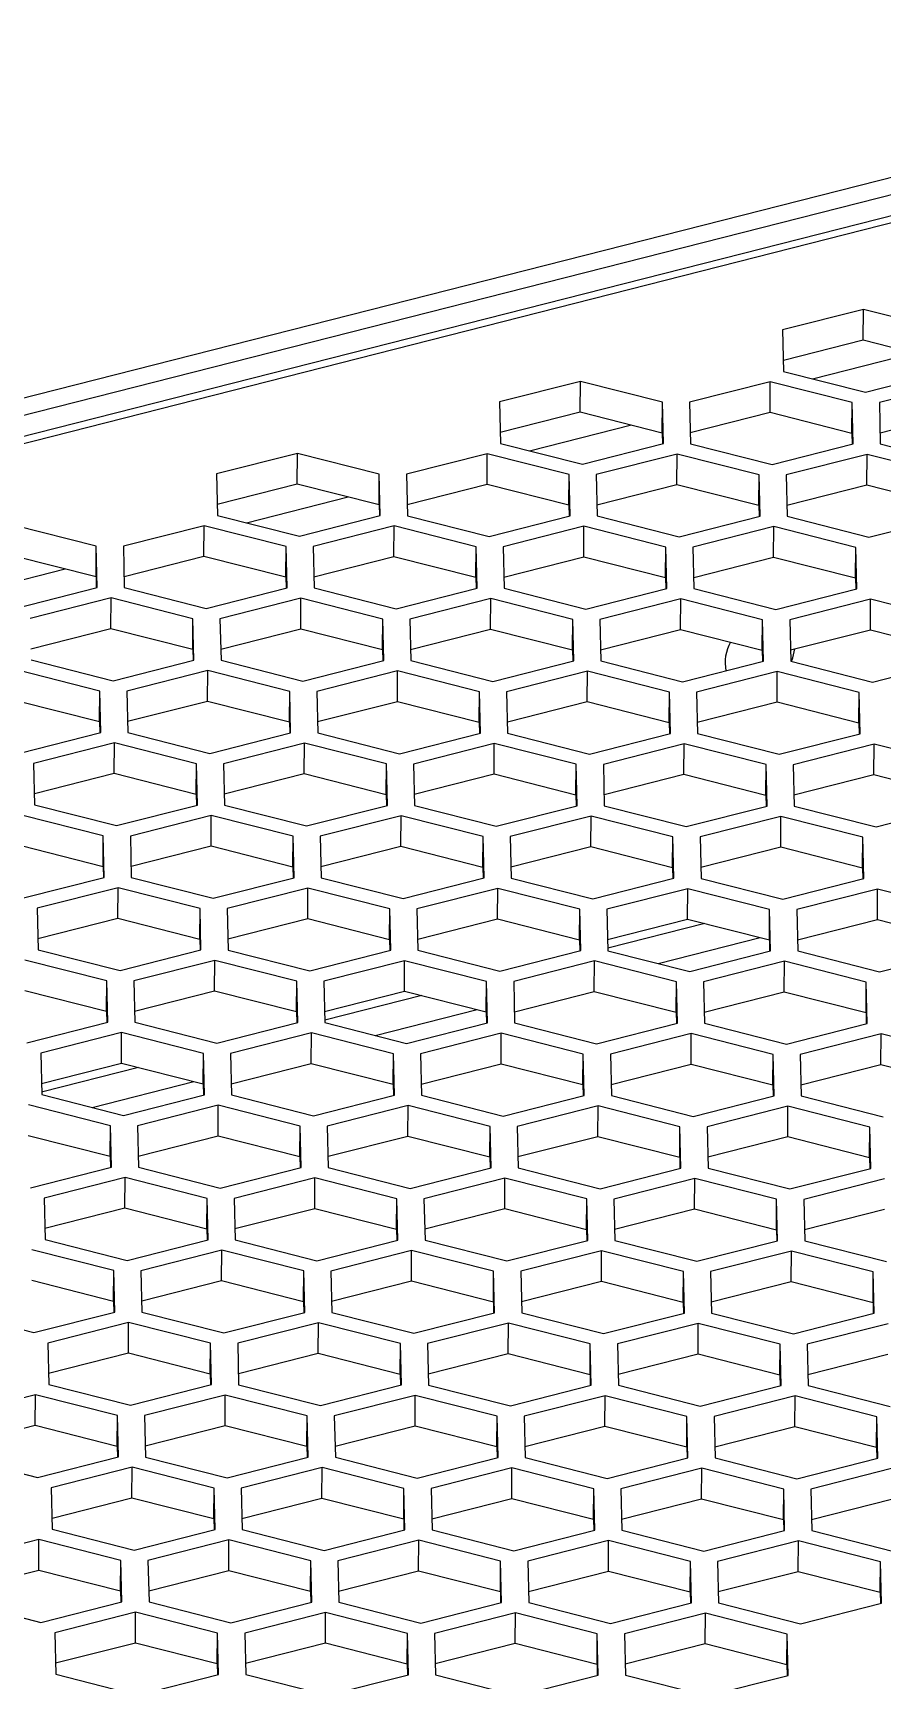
# Model space of a CAD drawing. Header units: millimetres. Extents: x 0 to 279, y 0 to 216.
# Drawn here: x 209.11 to 224.76, y 87.51 to 117.85 of the extents above; entities that cross this region are included whole.
import ezdxf

# ---------------------------------------------------------------- set-up
doc = ezdxf.new("R2010")
doc.units = ezdxf.units.MM

msp = doc.modelspace()

# ---------------------------------------------------------------- linework, layer by layer
at = {"color": 7, "linetype": 'Continuous', "lineweight": 25}
for p, q in [((235.393, 117.853), (143.712, 94.549)), ((235.712, 117.615), (144.03, 94.31)), ((235.419, 117.154), (151.594, 95.847)), ((235.658, 117.08), (151.859, 95.779)), ((224.414, 112.761), (222.923, 112.382)), ((224.409, 112.199), (224.414, 112.761)), ((225.923, 112.377), (224.414, 112.761)), ((222.923, 112.382), (222.941, 111.619)), ((222.936, 111.825), (224.409, 112.199)), ((223.475, 111.483), (225.35, 111.96)), ((224.409, 112.199), (225.918, 111.816)), ((219.198, 111.435), (217.707, 111.056)), ((219.194, 110.874), (219.198, 111.435)), ((220.707, 111.051), (219.198, 111.435)), ((222.696, 111.429), (221.205, 111.05)), ((222.691, 110.868), (222.696, 111.429)), ((224.205, 111.045), (222.696, 111.429)), ((222.941, 111.619), (224.45, 111.235)), ((224.45, 111.235), (225.941, 111.614)), ((226.195, 111.423), (224.705, 111.044)), ((217.707, 111.056), (217.725, 110.293)), ((220.703, 110.49), (220.707, 111.051)), ((220.725, 110.288), (220.707, 111.051)), ((221.205, 111.05), (221.223, 110.287)), ((217.72, 110.499), (219.194, 110.874)), ((219.194, 110.874), (220.703, 110.49)), ((221.218, 110.493), (222.691, 110.868)), ((222.691, 110.868), (224.2, 110.484)), ((224.2, 110.484), (224.205, 111.045)), ((224.223, 110.282), (224.205, 111.045)), ((224.705, 111.044), (224.723, 110.282)), ((224.718, 110.488), (226.191, 110.862)), ((218.259, 110.158), (220.135, 110.634)), ((220.703, 110.49), (220.708, 110.284)), ((224.2, 110.484), (224.205, 110.278)), ((217.725, 110.293), (219.234, 109.909)), ((219.234, 109.909), (220.725, 110.288)), ((221.223, 110.287), (222.732, 109.903)), ((222.732, 109.903), (224.223, 110.282)), ((224.723, 110.282), (226.232, 109.898)), ((213.982, 110.109), (212.491, 109.73)), ((213.978, 109.548), (213.982, 110.109)), ((215.491, 109.725), (213.982, 110.109)), ((217.48, 110.103), (215.989, 109.724)), ((217.476, 109.542), (217.48, 110.103)), ((218.989, 109.719), (217.48, 110.103)), ((220.98, 110.097), (219.489, 109.718)), ((220.975, 109.536), (220.98, 110.097)), ((222.489, 109.714), (220.98, 110.097)), ((224.478, 110.091), (222.987, 109.712)), ((224.473, 109.53), (224.478, 110.091)), ((225.987, 109.708), (224.478, 110.091)), ((212.491, 109.73), (212.51, 108.967)), ((212.505, 109.173), (213.978, 109.548)), ((213.978, 109.548), (215.487, 109.164)), ((215.487, 109.164), (215.491, 109.725)), ((215.509, 108.963), (215.491, 109.725)), ((215.989, 109.724), (216.008, 108.961)), ((216.003, 109.167), (217.476, 109.542)), ((217.476, 109.542), (218.985, 109.158)), ((218.985, 109.158), (218.989, 109.719)), ((219.007, 108.957), (218.989, 109.719)), ((219.489, 109.718), (219.507, 108.956)), ((219.502, 109.162), (220.975, 109.536)), ((220.975, 109.536), (222.484, 109.152)), ((222.484, 109.152), (222.489, 109.714)), ((222.507, 108.951), (222.489, 109.714)), ((222.987, 109.712), (223.005, 108.95)), ((223, 109.156), (224.473, 109.53)), ((224.473, 109.53), (225.982, 109.146)), ((213.043, 108.832), (214.919, 109.309)), ((212.51, 108.967), (214.019, 108.584)), ((214.019, 108.584), (215.509, 108.963)), ((215.487, 109.164), (215.492, 108.958)), ((216.008, 108.961), (217.517, 108.578)), ((217.517, 108.578), (219.007, 108.957)), ((218.985, 109.158), (218.99, 108.952)), ((219.507, 108.956), (221.016, 108.572)), ((221.016, 108.572), (222.507, 108.951)), ((222.484, 109.152), (222.489, 108.946)), ((223.005, 108.95), (224.514, 108.566)), ((224.514, 108.566), (226.005, 108.945)), ((210.275, 108.399), (208.766, 108.783)), ((212.264, 108.777), (210.774, 108.398)), ((212.26, 108.216), (212.264, 108.777)), ((213.773, 108.393), (212.264, 108.777)), ((215.764, 108.772), (214.273, 108.393)), ((215.76, 108.21), (215.764, 108.772)), ((217.273, 108.388), (215.764, 108.772)), ((219.262, 108.766), (217.771, 108.387)), ((219.257, 108.204), (219.262, 108.766)), ((220.771, 108.382), (219.262, 108.766)), ((222.762, 108.76), (221.271, 108.381)), ((222.757, 108.199), (222.762, 108.76)), ((224.271, 108.376), (222.762, 108.76)), ((210.271, 107.838), (210.275, 108.399)), ((210.294, 107.637), (210.275, 108.399)), ((210.774, 108.398), (210.792, 107.636)), ((213.769, 107.832), (213.773, 108.393)), ((213.792, 107.631), (213.773, 108.393)), ((214.273, 108.393), (214.292, 107.63)), ((217.269, 107.827), (217.273, 108.388)), ((217.291, 107.625), (217.273, 108.388)), ((217.771, 108.387), (217.789, 107.624)), ((220.767, 107.821), (220.771, 108.382)), ((220.789, 107.619), (220.771, 108.382)), ((221.271, 108.381), (221.289, 107.618)), ((224.266, 107.815), (224.271, 108.376)), ((224.289, 107.614), (224.271, 108.376)), ((208.762, 108.222), (210.271, 107.838)), ((210.787, 107.842), (212.26, 108.216)), ((212.26, 108.216), (213.769, 107.832)), ((214.287, 107.836), (215.76, 108.21)), ((215.76, 108.21), (217.269, 107.827)), ((217.784, 107.83), (219.257, 108.204)), ((219.257, 108.204), (220.767, 107.821)), ((221.284, 107.824), (222.757, 108.199)), ((222.757, 108.199), (224.266, 107.815)), ((207.827, 107.506), (209.703, 107.983)), ((210.271, 107.838), (210.276, 107.632)), ((213.769, 107.832), (213.774, 107.626)), ((217.269, 107.827), (217.274, 107.621)), ((220.767, 107.821), (220.771, 107.615)), ((224.266, 107.815), (224.271, 107.609)), ((208.803, 107.258), (210.294, 107.637)), ((210.548, 107.446), (209.057, 107.067)), ((210.544, 106.885), (210.548, 107.446)), ((212.057, 107.062), (210.548, 107.446)), ((210.792, 107.636), (212.301, 107.252)), ((212.301, 107.252), (213.792, 107.631)), ((214.046, 107.44), (212.555, 107.061)), ((214.042, 106.879), (214.046, 107.44)), ((215.555, 107.056), (214.046, 107.44)), ((214.292, 107.63), (215.801, 107.246)), ((215.801, 107.246), (217.291, 107.625)), ((217.546, 107.434), (216.055, 107.055)), ((217.541, 106.873), (217.546, 107.434)), ((219.055, 107.05), (217.546, 107.434)), ((217.789, 107.624), (219.298, 107.24)), ((219.298, 107.24), (220.789, 107.619)), ((221.044, 107.428), (219.553, 107.049)), ((221.039, 106.867), (221.044, 107.428)), ((222.553, 107.044), (221.044, 107.428)), ((221.289, 107.618), (222.798, 107.235)), ((222.798, 107.235), (224.289, 107.614)), ((224.543, 107.423), (223.053, 107.044)), ((224.539, 106.861), (224.543, 107.423)), ((226.052, 107.039), (224.543, 107.423)), ((209.071, 106.51), (210.544, 106.885)), ((210.544, 106.885), (212.053, 106.501)), ((212.053, 106.501), (212.057, 107.062)), ((212.076, 106.299), (212.057, 107.062)), ((212.555, 107.061), (212.574, 106.298)), ((212.569, 106.504), (214.042, 106.879)), ((214.042, 106.879), (215.551, 106.495)), ((215.551, 106.495), (215.555, 107.056)), ((215.573, 106.293), (215.555, 107.056)), ((216.055, 107.055), (216.073, 106.293)), ((216.068, 106.499), (217.541, 106.873)), ((217.541, 106.873), (219.05, 106.489)), ((219.05, 106.489), (219.055, 107.05)), ((219.073, 106.288), (219.055, 107.05)), ((219.553, 107.049), (219.571, 106.287)), ((219.566, 106.492), (221.039, 106.867)), ((221.039, 106.867), (222.548, 106.483)), ((222.548, 106.483), (222.553, 107.044)), ((222.571, 106.282), (222.553, 107.044)), ((223.053, 107.044), (223.071, 106.281)), ((223.066, 106.487), (224.539, 106.861)), ((224.539, 106.861), (226.048, 106.478)), ((212.053, 106.501), (212.058, 106.295)), ((209.076, 106.304), (210.585, 105.92)), ((210.585, 105.92), (212.076, 106.299)), ((212.574, 106.298), (214.083, 105.914)), ((214.083, 105.914), (215.573, 106.293)), ((215.551, 106.495), (215.556, 106.289)), ((216.073, 106.293), (217.582, 105.909)), ((217.582, 105.909), (219.073, 106.288)), ((219.05, 106.489), (219.055, 106.283)), ((219.571, 106.287), (221.08, 105.903)), ((221.08, 105.903), (222.571, 106.282)), ((222.548, 106.483), (222.553, 106.277)), ((223.071, 106.281), (224.58, 105.897)), ((224.58, 105.897), (226.071, 106.276)), ((210.339, 105.73), (208.83, 106.114)), ((212.33, 106.108), (210.839, 105.729)), ((212.326, 105.547), (212.33, 106.108)), ((213.839, 105.725), (212.33, 106.108)), ((215.828, 106.102), (214.337, 105.723)), ((215.824, 105.541), (215.828, 106.102)), ((217.337, 105.719), (215.828, 106.102)), ((219.328, 106.097), (217.837, 105.718)), ((219.323, 105.536), (219.328, 106.097)), ((220.837, 105.713), (219.328, 106.097)), ((222.825, 106.091), (221.335, 105.712)), ((222.821, 105.53), (222.825, 106.091)), ((224.334, 105.707), (222.825, 106.091)), ((210.335, 105.169), (210.339, 105.73)), ((210.358, 104.968), (210.339, 105.73)), ((210.839, 105.729), (210.858, 104.967)), ((213.835, 105.163), (213.839, 105.725)), ((213.857, 104.962), (213.839, 105.725)), ((214.337, 105.723), (214.355, 104.961)), ((217.333, 105.157), (217.337, 105.719)), ((217.355, 104.956), (217.337, 105.719)), ((217.837, 105.718), (217.855, 104.955)), ((220.832, 105.152), (220.837, 105.713)), ((220.855, 104.95), (220.837, 105.713)), ((221.335, 105.712), (221.353, 104.949)), ((224.33, 105.146), (224.334, 105.707)), ((224.353, 104.944), (224.334, 105.707)), ((208.826, 105.553), (210.335, 105.169)), ((210.853, 105.173), (212.326, 105.547)), ((212.326, 105.547), (213.835, 105.163)), ((214.35, 105.167), (215.824, 105.541)), ((215.824, 105.541), (217.333, 105.157)), ((217.85, 105.161), (219.323, 105.536)), ((219.323, 105.536), (220.832, 105.152)), ((221.348, 105.155), (222.821, 105.53)), ((222.821, 105.53), (224.33, 105.146)), ((210.335, 105.169), (210.34, 104.963)), ((213.835, 105.163), (213.84, 104.957)), ((217.333, 105.157), (217.338, 104.951)), ((220.832, 105.152), (220.837, 104.946)), ((224.33, 105.146), (224.335, 104.94)), ((208.867, 104.589), (210.358, 104.968)), ((210.612, 104.777), (209.121, 104.398)), ((210.608, 104.215), (210.612, 104.777)), ((212.121, 104.393), (210.612, 104.777)), ((210.858, 104.967), (212.367, 104.583)), ((212.367, 104.583), (213.857, 104.962)), ((214.112, 104.771), (212.621, 104.392)), ((214.108, 104.21), (214.112, 104.771)), ((215.621, 104.387), (214.112, 104.771)), ((214.355, 104.961), (215.864, 104.577)), ((215.864, 104.577), (217.355, 104.956)), ((217.61, 104.765), (216.119, 104.386)), ((217.605, 104.204), (217.61, 104.765)), ((219.119, 104.381), (217.61, 104.765)), ((217.855, 104.955), (219.364, 104.571)), ((219.364, 104.571), (220.855, 104.95)), ((221.109, 104.759), (219.619, 104.38)), ((221.105, 104.198), (221.109, 104.759)), ((222.618, 104.376), (221.109, 104.759)), ((221.353, 104.949), (222.862, 104.565)), ((222.862, 104.565), (224.353, 104.944)), ((224.607, 104.753), (223.117, 104.374)), ((224.603, 104.192), (224.607, 104.753)), ((226.116, 104.37), (224.607, 104.753)), ((209.121, 104.398), (209.14, 103.635)), ((212.117, 103.832), (212.121, 104.393)), ((212.139, 103.63), (212.121, 104.393)), ((212.621, 104.392), (212.639, 103.629)), ((215.617, 103.826), (215.621, 104.387)), ((215.639, 103.625), (215.621, 104.387)), ((216.119, 104.386), (216.137, 103.623)), ((219.114, 103.82), (219.119, 104.381)), ((219.137, 103.619), (219.119, 104.381)), ((219.619, 104.38), (219.637, 103.618)), ((222.614, 103.814), (222.618, 104.376)), ((222.637, 103.613), (222.618, 104.376)), ((223.117, 104.374), (223.135, 103.612)), ((209.135, 103.841), (210.608, 104.215)), ((210.608, 104.215), (212.117, 103.832)), ((212.634, 103.835), (214.108, 104.21)), ((214.108, 104.21), (215.617, 103.826)), ((216.132, 103.829), (217.605, 104.204)), ((217.605, 104.204), (219.114, 103.82)), ((219.632, 103.824), (221.105, 104.198)), ((221.105, 104.198), (222.614, 103.814)), ((223.13, 103.818), (224.603, 104.192)), ((224.603, 104.192), (226.112, 103.808)), ((212.117, 103.832), (212.122, 103.626)), ((215.617, 103.826), (215.621, 103.62)), ((219.114, 103.82), (219.119, 103.614)), ((222.614, 103.814), (222.619, 103.608)), ((209.14, 103.635), (210.649, 103.251)), ((210.649, 103.251), (212.139, 103.63)), ((212.639, 103.629), (214.148, 103.246)), ((214.148, 103.246), (215.639, 103.625)), ((216.137, 103.623), (217.646, 103.24)), ((217.646, 103.24), (219.137, 103.619)), ((219.637, 103.618), (221.146, 103.234)), ((221.146, 103.234), (222.637, 103.613)), ((223.135, 103.612), (224.644, 103.228)), ((224.644, 103.228), (226.135, 103.607)), ((210.405, 103.061), (208.896, 103.445)), ((212.394, 103.439), (210.903, 103.06)), ((212.39, 102.878), (212.394, 103.439)), ((213.903, 103.055), (212.394, 103.439)), ((215.894, 103.434), (214.403, 103.055)), ((215.889, 102.872), (215.894, 103.434)), ((217.403, 103.05), (215.894, 103.434)), ((219.392, 103.427), (217.901, 103.049)), ((219.387, 102.866), (219.392, 103.427)), ((220.901, 103.044), (219.392, 103.427)), ((222.891, 103.422), (221.401, 103.043)), ((222.887, 102.861), (222.891, 103.422)), ((224.4, 103.038), (222.891, 103.422)), ((208.892, 102.884), (210.401, 102.5)), ((210.401, 102.5), (210.405, 103.061)), ((210.423, 102.299), (210.405, 103.061)), ((210.903, 103.06), (210.921, 102.298)), ((210.917, 102.503), (212.39, 102.878)), ((212.39, 102.878), (213.899, 102.494)), ((213.899, 102.494), (213.903, 103.055)), ((213.921, 102.293), (213.903, 103.055)), ((214.403, 103.055), (214.421, 102.292)), ((214.416, 102.498), (215.889, 102.872)), ((215.889, 102.872), (217.398, 102.489)), ((217.398, 102.489), (217.403, 103.05)), ((217.421, 102.287), (217.403, 103.05)), ((217.901, 103.049), (217.919, 102.286)), ((217.914, 102.492), (219.387, 102.866)), ((219.387, 102.866), (220.896, 102.483)), ((220.896, 102.483), (220.901, 103.044)), ((220.919, 102.281), (220.901, 103.044)), ((221.401, 103.043), (221.419, 102.28)), ((221.414, 102.486), (222.887, 102.861)), ((222.887, 102.861), (224.396, 102.477)), ((224.396, 102.477), (224.4, 103.038)), ((224.419, 102.276), (224.4, 103.038)), ((208.933, 101.92), (210.423, 102.299)), ((210.401, 102.5), (210.406, 102.294)), ((210.921, 102.298), (212.43, 101.914)), ((212.43, 101.914), (213.921, 102.293)), ((213.899, 102.494), (213.904, 102.288)), ((214.421, 102.292), (215.93, 101.908)), ((215.93, 101.908), (217.421, 102.287)), ((217.398, 102.489), (217.403, 102.283)), ((217.919, 102.286), (219.428, 101.902)), ((219.428, 101.902), (220.919, 102.281)), ((220.896, 102.483), (220.901, 102.277)), ((221.419, 102.28), (222.928, 101.897)), ((222.928, 101.897), (224.419, 102.276)), ((224.396, 102.477), (224.401, 102.271)), ((210.678, 102.108), (209.187, 101.729)), ((210.674, 101.547), (210.678, 102.108)), ((212.187, 101.724), (210.678, 102.108)), ((214.176, 102.102), (212.685, 101.723)), ((214.171, 101.541), (214.176, 102.102)), ((215.685, 101.718), (214.176, 102.102)), ((217.676, 102.096), (216.185, 101.717)), ((217.671, 101.535), (217.676, 102.096)), ((219.185, 101.712), (217.676, 102.096)), ((221.173, 102.09), (219.683, 101.711)), ((221.169, 101.529), (221.173, 102.09)), ((222.682, 101.706), (221.173, 102.09)), ((224.673, 102.084), (223.182, 101.706)), ((224.669, 101.523), (224.673, 102.084)), ((226.182, 101.701), (224.673, 102.084)), ((209.187, 101.729), (209.205, 100.966)), ((212.183, 101.163), (212.187, 101.724)), ((212.205, 100.961), (212.187, 101.724)), ((212.685, 101.723), (212.703, 100.96)), ((215.68, 101.157), (215.685, 101.718)), ((215.703, 100.955), (215.685, 101.718)), ((216.185, 101.717), (216.203, 100.955)), ((219.18, 101.151), (219.185, 101.712)), ((219.203, 100.95), (219.185, 101.712)), ((219.683, 101.711), (219.701, 100.948)), ((222.678, 101.145), (222.682, 101.706)), ((222.701, 100.944), (222.682, 101.706)), ((223.182, 101.706), (223.201, 100.943)), ((209.201, 101.172), (210.674, 101.547)), ((210.674, 101.547), (212.183, 101.163)), ((212.698, 101.166), (214.171, 101.541)), ((214.171, 101.541), (215.68, 101.157)), ((216.198, 101.16), (217.671, 101.535)), ((217.671, 101.535), (219.18, 101.151)), ((219.696, 101.154), (221.169, 101.529)), ((221.169, 101.529), (222.678, 101.145)), ((223.196, 101.149), (224.669, 101.523)), ((224.669, 101.523), (226.178, 101.14)), ((212.183, 101.163), (212.188, 100.957)), ((215.68, 101.157), (215.685, 100.951)), ((219.18, 101.151), (219.185, 100.945)), ((222.678, 101.145), (222.683, 100.939)), ((210.469, 100.392), (208.96, 100.776)), ((209.205, 100.966), (210.714, 100.582)), ((210.714, 100.582), (212.205, 100.961)), ((212.46, 100.77), (210.969, 100.391)), ((212.455, 100.209), (212.46, 100.77)), ((213.969, 100.387), (212.46, 100.77)), ((212.703, 100.96), (214.212, 100.576)), ((214.212, 100.576), (215.703, 100.955)), ((215.958, 100.764), (214.467, 100.385)), ((215.953, 100.203), (215.958, 100.764)), ((217.467, 100.381), (215.958, 100.764)), ((216.203, 100.955), (217.712, 100.571)), ((217.712, 100.571), (219.203, 100.95)), ((219.457, 100.759), (217.967, 100.38)), ((219.453, 100.198), (219.457, 100.759)), ((220.966, 100.375), (219.457, 100.759)), ((219.701, 100.948), (221.21, 100.565)), ((221.21, 100.565), (222.701, 100.944)), ((222.955, 100.753), (221.464, 100.374)), ((222.951, 100.191), (222.955, 100.753)), ((224.464, 100.369), (222.955, 100.753)), ((223.201, 100.943), (224.71, 100.559)), ((224.71, 100.559), (226.2, 100.938)), ((208.956, 100.215), (210.465, 99.831)), ((210.465, 99.831), (210.469, 100.392)), ((210.487, 99.63), (210.469, 100.392)), ((210.969, 100.391), (210.987, 99.629)), ((210.982, 99.835), (212.455, 100.209)), ((212.455, 100.209), (213.964, 99.825)), ((213.964, 99.825), (213.969, 100.387)), ((213.987, 99.624), (213.969, 100.387)), ((214.467, 100.385), (214.485, 99.623)), ((214.48, 99.829), (215.953, 100.203)), ((215.953, 100.203), (217.462, 99.819)), ((217.462, 99.819), (217.467, 100.381)), ((217.485, 99.618), (217.467, 100.381)), ((217.967, 100.38), (217.985, 99.617)), ((217.98, 99.823), (219.453, 100.198)), ((219.453, 100.198), (220.962, 99.814)), ((220.962, 99.814), (220.966, 100.375)), ((220.985, 99.612), (220.966, 100.375)), ((221.464, 100.374), (221.483, 99.611)), ((221.478, 99.817), (222.951, 100.191)), ((222.951, 100.191), (224.46, 99.808)), ((224.46, 99.808), (224.464, 100.369)), ((224.482, 99.606), (224.464, 100.369)), ((210.465, 99.831), (210.47, 99.625)), ((213.964, 99.825), (213.969, 99.619)), ((208.997, 99.251), (210.487, 99.63)), ((210.987, 99.629), (212.496, 99.245)), ((212.496, 99.245), (213.987, 99.624)), ((214.485, 99.623), (215.994, 99.239)), ((215.994, 99.239), (217.485, 99.618)), ((217.462, 99.819), (217.467, 99.613)), ((217.985, 99.617), (219.494, 99.233)), ((219.494, 99.233), (220.985, 99.612)), ((220.962, 99.814), (220.967, 99.608)), ((221.483, 99.611), (222.992, 99.227)), ((222.992, 99.227), (224.482, 99.606)), ((224.46, 99.808), (224.465, 99.602)), ((210.742, 99.438), (209.251, 99.06)), ((210.738, 98.877), (210.742, 99.438)), ((212.251, 99.055), (210.742, 99.438)), ((214.242, 99.433), (212.751, 99.054)), ((214.237, 98.872), (214.242, 99.433)), ((215.751, 99.049), (214.242, 99.433)), ((217.739, 99.427), (216.249, 99.048)), ((217.735, 98.866), (217.739, 99.427)), ((219.248, 99.043), (217.739, 99.427)), ((221.239, 99.421), (219.748, 99.042)), ((221.235, 98.86), (221.239, 99.421)), ((222.748, 99.038), (221.239, 99.421)), ((224.737, 99.415), (223.246, 99.036)), ((224.733, 98.854), (224.737, 99.415)), ((226.246, 99.031), (224.737, 99.415)), ((209.251, 99.06), (209.269, 98.297)), ((212.247, 98.494), (212.251, 99.055)), ((212.269, 98.292), (212.251, 99.055)), ((212.751, 99.054), (212.769, 98.291)), ((215.746, 98.488), (215.751, 99.049)), ((215.769, 98.287), (215.751, 99.049)), ((216.249, 99.048), (216.267, 98.285)), ((219.244, 98.482), (219.248, 99.043)), ((219.267, 98.28), (219.248, 99.043)), ((219.748, 99.042), (219.767, 98.28)), ((222.744, 98.476), (222.748, 99.038)), ((222.766, 98.275), (222.748, 99.038)), ((223.246, 99.036), (223.265, 98.274)), ((209.264, 98.503), (210.738, 98.877)), ((210.738, 98.877), (212.247, 98.494)), ((212.764, 98.497), (214.237, 98.872)), ((214.237, 98.872), (215.746, 98.488)), ((216.262, 98.491), (217.735, 98.866)), ((217.735, 98.866), (219.244, 98.482)), ((219.762, 98.486), (221.235, 98.86)), ((221.235, 98.86), (222.744, 98.476)), ((223.26, 98.48), (224.733, 98.854)), ((224.733, 98.854), (226.242, 98.47)), ((212.247, 98.494), (212.251, 98.288)), ((215.746, 98.488), (215.751, 98.282)), ((219.244, 98.482), (219.249, 98.276)), ((222.744, 98.476), (222.749, 98.27)), ((210.535, 97.723), (209.026, 98.107)), ((209.269, 98.297), (210.778, 97.913)), ((210.778, 97.913), (212.269, 98.292)), ((212.524, 98.101), (211.033, 97.722)), ((212.519, 97.54), (212.524, 98.101)), ((214.033, 97.717), (212.524, 98.101)), ((212.769, 98.291), (214.278, 97.908)), ((214.278, 97.908), (215.769, 98.287)), ((216.023, 98.095), (214.533, 97.717)), ((216.019, 97.534), (216.023, 98.095)), ((217.532, 97.712), (216.023, 98.095)), ((216.267, 98.285), (217.776, 97.902)), ((217.776, 97.902), (219.267, 98.28)), ((219.521, 98.089), (218.03, 97.71)), ((219.517, 97.528), (219.521, 98.089)), ((221.03, 97.706), (219.521, 98.089)), ((219.767, 98.28), (221.276, 97.896)), ((221.276, 97.896), (222.766, 98.275)), ((223.021, 98.084), (221.53, 97.705)), ((223.017, 97.523), (223.021, 98.084)), ((224.53, 97.7), (223.021, 98.084)), ((223.265, 98.274), (224.774, 97.89)), ((210.531, 97.162), (210.535, 97.723)), ((210.553, 96.961), (210.535, 97.723)), ((211.033, 97.722), (211.051, 96.959)), ((214.028, 97.156), (214.033, 97.717)), ((214.051, 96.955), (214.033, 97.717)), ((214.533, 97.717), (214.551, 96.954)), ((217.528, 97.151), (217.532, 97.712)), ((217.551, 96.949), (217.532, 97.712)), ((218.03, 97.71), (218.049, 96.948)), ((221.026, 97.145), (221.03, 97.706)), ((221.049, 96.943), (221.03, 97.706)), ((221.53, 97.705), (221.548, 96.942)), ((224.526, 97.139), (224.53, 97.7)), ((224.548, 96.937), (224.53, 97.7)), ((209.021, 97.546), (210.531, 97.162)), ((211.046, 97.165), (212.519, 97.54)), ((212.519, 97.54), (214.028, 97.156)), ((214.546, 97.16), (216.019, 97.534)), ((216.019, 97.534), (217.528, 97.151)), ((218.044, 97.154), (219.517, 97.528)), ((219.517, 97.528), (221.026, 97.145)), ((221.544, 97.148), (223.017, 97.523)), ((223.017, 97.523), (224.526, 97.139)), ((210.531, 97.162), (210.535, 96.956)), ((214.028, 97.156), (214.033, 96.95)), ((217.528, 97.151), (217.533, 96.945)), ((221.026, 97.145), (221.031, 96.939)), ((224.526, 97.139), (224.531, 96.933)), ((209.062, 96.582), (210.553, 96.961)), ((211.051, 96.959), (212.56, 96.576)), ((212.56, 96.576), (214.051, 96.955)), ((214.551, 96.954), (216.06, 96.57)), ((216.06, 96.57), (217.551, 96.949)), ((218.049, 96.948), (219.558, 96.564)), ((219.558, 96.564), (221.049, 96.943)), ((221.548, 96.942), (223.057, 96.559)), ((223.057, 96.559), (224.548, 96.937)), ((210.808, 96.77), (209.317, 96.391)), ((210.803, 96.209), (210.808, 96.77)), ((212.317, 96.386), (210.808, 96.77)), ((214.305, 96.764), (212.815, 96.385)), ((214.301, 96.202), (214.305, 96.764)), ((215.815, 96.38), (214.305, 96.764)), ((217.805, 96.758), (216.314, 96.379)), ((217.801, 96.197), (217.805, 96.758)), ((219.314, 96.374), (217.805, 96.758)), ((221.303, 96.752), (219.812, 96.373)), ((221.299, 96.191), (221.303, 96.752)), ((222.812, 96.368), (221.303, 96.752)), ((224.803, 96.746), (223.312, 96.367)), ((209.317, 96.391), (209.335, 95.628)), ((209.33, 95.834), (210.803, 96.209)), ((210.803, 96.209), (212.312, 95.825)), ((212.312, 95.825), (212.317, 96.386)), ((212.335, 95.623), (212.317, 96.386)), ((212.815, 96.385), (212.833, 95.622)), ((212.828, 95.828), (214.301, 96.202)), ((214.301, 96.202), (215.81, 95.819)), ((215.81, 95.819), (215.815, 96.38)), ((215.833, 95.617), (215.815, 96.38)), ((216.314, 96.379), (216.333, 95.616)), ((216.328, 95.822), (217.801, 96.197)), ((217.801, 96.197), (219.31, 95.813)), ((219.31, 95.813), (219.314, 96.374)), ((219.332, 95.612), (219.314, 96.374)), ((219.812, 96.373), (219.831, 95.61)), ((219.826, 95.816), (221.299, 96.191)), ((221.299, 96.191), (222.808, 95.807)), ((222.808, 95.807), (222.812, 96.368)), ((222.83, 95.606), (222.812, 96.368)), ((223.312, 96.367), (223.33, 95.605)), ((223.325, 95.811), (224.798, 96.185)), ((209.335, 95.628), (210.844, 95.244)), ((210.844, 95.244), (212.335, 95.623)), ((212.312, 95.825), (212.317, 95.619)), ((212.833, 95.622), (214.342, 95.238)), ((214.342, 95.238), (215.833, 95.617)), ((215.81, 95.819), (215.815, 95.613)), ((216.333, 95.616), (217.842, 95.233)), ((217.842, 95.233), (219.332, 95.612)), ((219.31, 95.813), (219.315, 95.607)), ((219.831, 95.61), (221.34, 95.227)), ((221.34, 95.227), (222.83, 95.606)), ((222.808, 95.807), (222.813, 95.601)), ((223.33, 95.605), (224.839, 95.221)), ((210.599, 95.054), (209.09, 95.438)), ((212.589, 95.432), (211.099, 95.053)), ((212.585, 94.871), (212.589, 95.432)), ((214.098, 95.049), (212.589, 95.432)), ((216.087, 95.426), (214.597, 95.047)), ((216.083, 94.865), (216.087, 95.426)), ((217.596, 95.042), (216.087, 95.426)), ((219.587, 95.421), (218.096, 95.042)), ((219.583, 94.859), (219.587, 95.421)), ((221.096, 95.037), (219.587, 95.421)), ((223.085, 95.415), (221.594, 95.036)), ((223.081, 94.853), (223.085, 95.415)), ((224.594, 95.031), (223.085, 95.415)), ((210.594, 94.493), (210.599, 95.054)), ((210.617, 94.291), (210.599, 95.054)), ((211.099, 95.053), (211.117, 94.291)), ((214.094, 94.487), (214.098, 95.049)), ((214.117, 94.286), (214.098, 95.049)), ((214.597, 95.047), (214.615, 94.285)), ((217.592, 94.481), (217.596, 95.042)), ((217.615, 94.28), (217.596, 95.042)), ((218.096, 95.042), (218.115, 94.279)), ((221.092, 94.476), (221.096, 95.037)), ((221.114, 94.274), (221.096, 95.037)), ((221.594, 95.036), (221.612, 94.273)), ((224.59, 94.47), (224.594, 95.031)), ((224.612, 94.268), (224.594, 95.031)), ((209.085, 94.877), (210.594, 94.493)), ((211.112, 94.497), (212.585, 94.871)), ((212.585, 94.871), (214.094, 94.487)), ((214.61, 94.491), (216.083, 94.865)), ((216.083, 94.865), (217.592, 94.481)), ((218.11, 94.485), (219.583, 94.859)), ((219.583, 94.859), (221.092, 94.476)), ((221.607, 94.479), (223.081, 94.853)), ((223.081, 94.853), (224.59, 94.47)), ((210.594, 94.493), (210.599, 94.287)), ((214.094, 94.487), (214.099, 94.281)), ((217.592, 94.481), (217.597, 94.275)), ((221.092, 94.476), (221.097, 94.27)), ((224.59, 94.47), (224.594, 94.264)), ((207.617, 94.296), (209.126, 93.913)), ((209.126, 93.913), (210.617, 94.291)), ((210.872, 94.1), (209.381, 93.721)), ((210.867, 93.539), (210.872, 94.1)), ((212.381, 93.717), (210.872, 94.1)), ((211.117, 94.291), (212.626, 93.907)), ((212.626, 93.907), (214.117, 94.286)), ((214.371, 94.095), (212.881, 93.716)), ((214.367, 93.534), (214.371, 94.095)), ((215.88, 93.711), (214.371, 94.095)), ((214.615, 94.285), (216.124, 93.901)), ((216.124, 93.901), (217.615, 94.28)), ((217.869, 94.089), (216.378, 93.71)), ((217.865, 93.528), (217.869, 94.089)), ((219.378, 93.705), (217.869, 94.089)), ((218.115, 94.279), (219.624, 93.895)), ((219.624, 93.895), (221.114, 94.274)), ((221.369, 94.083), (219.878, 93.704)), ((221.365, 93.522), (221.369, 94.083)), ((222.878, 93.7), (221.369, 94.083)), ((221.612, 94.273), (223.121, 93.889)), ((223.121, 93.889), (224.612, 94.268)), ((224.867, 94.077), (223.376, 93.698)), ((209.381, 93.721), (209.399, 92.959)), ((209.394, 93.165), (210.867, 93.539)), ((210.867, 93.539), (212.376, 93.156)), ((212.376, 93.156), (212.381, 93.717)), ((212.399, 92.954), (212.381, 93.717)), ((212.881, 93.716), (212.899, 92.953)), ((212.894, 93.159), (214.367, 93.534)), ((214.367, 93.534), (215.876, 93.15)), ((215.876, 93.15), (215.88, 93.711)), ((215.899, 92.948), (215.88, 93.711)), ((216.378, 93.71), (216.397, 92.947)), ((216.392, 93.153), (217.865, 93.528)), ((217.865, 93.528), (219.374, 93.144)), ((219.374, 93.144), (219.378, 93.705)), ((219.396, 92.942), (219.378, 93.705)), ((219.878, 93.704), (219.896, 92.942)), ((219.891, 93.148), (221.365, 93.522)), ((221.365, 93.522), (222.874, 93.138)), ((222.874, 93.138), (222.878, 93.7)), ((222.896, 92.937), (222.878, 93.7)), ((223.376, 93.698), (223.394, 92.936)), ((223.389, 93.142), (224.862, 93.516)), ((212.376, 93.156), (212.381, 92.95)), ((215.876, 93.15), (215.881, 92.944)), ((209.399, 92.959), (210.908, 92.575)), ((210.908, 92.575), (212.399, 92.954)), ((212.899, 92.953), (214.408, 92.57)), ((214.408, 92.57), (215.899, 92.948)), ((216.397, 92.947), (217.906, 92.564)), ((217.906, 92.564), (219.396, 92.942)), ((219.374, 93.144), (219.379, 92.938)), ((219.896, 92.942), (221.405, 92.558)), ((221.405, 92.558), (222.896, 92.937)), ((222.874, 93.138), (222.878, 92.932)), ((223.394, 92.936), (224.903, 92.552)), ((209.156, 92.769), (207.665, 92.39)), ((209.151, 92.208), (209.156, 92.769)), ((210.665, 92.385), (209.156, 92.769)), ((212.653, 92.763), (211.163, 92.384)), ((212.649, 92.202), (212.653, 92.763)), ((214.162, 92.379), (212.653, 92.763)), ((216.153, 92.757), (214.662, 92.378)), ((216.149, 92.196), (216.153, 92.757)), ((217.662, 92.374), (216.153, 92.757)), ((219.651, 92.751), (218.16, 92.372)), ((219.647, 92.19), (219.651, 92.751)), ((221.16, 92.368), (219.651, 92.751)), ((223.151, 92.746), (221.66, 92.367)), ((223.146, 92.185), (223.151, 92.746)), ((224.66, 92.362), (223.151, 92.746)), ((210.66, 91.824), (210.665, 92.385)), ((210.683, 91.623), (210.665, 92.385)), ((211.163, 92.384), (211.181, 91.621)), ((214.158, 91.818), (214.162, 92.379)), ((214.181, 91.617), (214.162, 92.379)), ((214.662, 92.378), (214.681, 91.616)), ((217.658, 91.813), (217.662, 92.374)), ((217.68, 91.611), (217.662, 92.374)), ((218.16, 92.372), (218.178, 91.61)), ((221.156, 91.807), (221.16, 92.368)), ((221.178, 91.605), (221.16, 92.368)), ((221.66, 92.367), (221.678, 91.604)), ((224.655, 91.801), (224.66, 92.362)), ((224.678, 91.599), (224.66, 92.362)), ((207.678, 91.833), (209.151, 92.208)), ((209.151, 92.208), (210.66, 91.824)), ((211.176, 91.827), (212.649, 92.202)), ((212.649, 92.202), (214.158, 91.818)), ((214.676, 91.822), (216.149, 92.196)), ((216.149, 92.196), (217.658, 91.813)), ((218.174, 91.816), (219.647, 92.19)), ((219.647, 92.19), (221.156, 91.807)), ((221.673, 91.81), (223.146, 92.185)), ((223.146, 92.185), (224.655, 91.801)), ((210.66, 91.824), (210.665, 91.618)), ((214.158, 91.818), (214.163, 91.612)), ((217.658, 91.813), (217.663, 91.607)), ((221.156, 91.807), (221.161, 91.601)), ((224.655, 91.801), (224.66, 91.595)), ((207.683, 91.627), (209.192, 91.244)), ((209.192, 91.244), (210.683, 91.623)), ((210.937, 91.432), (209.447, 91.053)), ((210.933, 90.87), (210.937, 91.432)), ((212.446, 91.048), (210.937, 91.432)), ((211.181, 91.621), (212.69, 91.238)), ((212.69, 91.238), (214.181, 91.617)), ((214.435, 91.426), (212.944, 91.047)), ((214.431, 90.864), (214.435, 91.426)), ((215.944, 91.042), (214.435, 91.426)), ((214.681, 91.616), (216.19, 91.232)), ((216.19, 91.232), (217.68, 91.611)), ((217.935, 91.42), (216.444, 91.041)), ((217.931, 90.859), (217.935, 91.42)), ((219.444, 91.036), (217.935, 91.42)), ((218.178, 91.61), (219.687, 91.226)), ((219.687, 91.226), (221.178, 91.605)), ((221.433, 91.414), (219.942, 91.035)), ((221.428, 90.853), (221.433, 91.414)), ((222.942, 91.03), (221.433, 91.414)), ((221.678, 91.604), (223.187, 91.221)), ((223.187, 91.221), (224.678, 91.599)), ((224.932, 91.408), (223.442, 91.029)), ((209.447, 91.053), (209.465, 90.29)), ((212.442, 90.487), (212.446, 91.048)), ((212.465, 90.285), (212.446, 91.048)), ((212.944, 91.047), (212.963, 90.284)), ((215.94, 90.481), (215.944, 91.042)), ((215.962, 90.279), (215.944, 91.042)), ((216.444, 91.041), (216.462, 90.278)), ((219.44, 90.475), (219.444, 91.036)), ((219.462, 90.274), (219.444, 91.036)), ((219.942, 91.035), (219.96, 90.272)), ((222.937, 90.469), (222.942, 91.03)), ((222.96, 90.268), (222.942, 91.03)), ((223.442, 91.029), (223.46, 90.267)), ((209.46, 90.496), (210.933, 90.87)), ((210.933, 90.87), (212.442, 90.487)), ((212.958, 90.49), (214.431, 90.864)), ((214.431, 90.864), (215.94, 90.481)), ((216.458, 90.484), (217.931, 90.859)), ((217.931, 90.859), (219.44, 90.475)), ((219.955, 90.478), (221.428, 90.853)), ((221.428, 90.853), (222.937, 90.469)), ((223.455, 90.473), (224.928, 90.847)), ((212.442, 90.487), (212.447, 90.281)), ((215.94, 90.481), (215.945, 90.275)), ((219.44, 90.475), (219.445, 90.269)), ((222.937, 90.469), (222.942, 90.263)), ((209.465, 90.29), (210.974, 89.906)), ((210.974, 89.906), (212.465, 90.285)), ((212.963, 90.284), (214.472, 89.9)), ((214.472, 89.9), (215.962, 90.279)), ((216.462, 90.278), (217.971, 89.895)), ((217.971, 89.895), (219.462, 90.274)), ((219.96, 90.272), (221.469, 89.889)), ((221.469, 89.889), (222.96, 90.268)), ((223.46, 90.267), (224.969, 89.883)), ((209.219, 90.1), (207.729, 89.721)), ((209.215, 89.539), (209.219, 90.1)), ((210.728, 89.716), (209.219, 90.1)), ((212.719, 90.094), (211.228, 89.715)), ((212.715, 89.533), (212.719, 90.094)), ((214.228, 89.711), (212.719, 90.094)), ((216.217, 90.088), (214.726, 89.709)), ((216.213, 89.527), (216.217, 90.088)), ((217.726, 89.704), (216.217, 90.088)), ((219.717, 90.083), (218.226, 89.704)), ((219.712, 89.521), (219.717, 90.083)), ((221.226, 89.699), (219.717, 90.083)), ((223.215, 90.077), (221.724, 89.698)), ((223.21, 89.515), (223.215, 90.077)), ((224.724, 89.693), (223.215, 90.077)), ((207.742, 89.164), (209.215, 89.539)), ((209.215, 89.539), (210.724, 89.155)), ((210.724, 89.155), (210.728, 89.716)), ((210.747, 88.953), (210.728, 89.716)), ((211.228, 89.715), (211.247, 88.953)), ((211.242, 89.159), (212.715, 89.533)), ((212.715, 89.533), (214.224, 89.149)), ((214.224, 89.149), (214.228, 89.711)), ((214.246, 88.948), (214.228, 89.711)), ((214.726, 89.709), (214.745, 88.947)), ((214.74, 89.153), (216.213, 89.527)), ((216.213, 89.527), (217.722, 89.143)), ((217.722, 89.143), (217.726, 89.704)), ((217.744, 88.942), (217.726, 89.704)), ((218.226, 89.704), (218.244, 88.941)), ((218.239, 89.147), (219.712, 89.521)), ((219.712, 89.521), (221.221, 89.138)), ((221.221, 89.138), (221.226, 89.699)), ((221.244, 88.936), (221.226, 89.699)), ((221.724, 89.698), (221.742, 88.935)), ((221.737, 89.141), (223.21, 89.515)), ((223.21, 89.515), (224.719, 89.132)), ((224.719, 89.132), (224.724, 89.693)), ((224.742, 88.93), (224.724, 89.693)), ((207.747, 88.958), (209.256, 88.575)), ((209.256, 88.575), (210.747, 88.953)), ((210.724, 89.155), (210.729, 88.949)), ((211.247, 88.953), (212.756, 88.569)), ((212.756, 88.569), (214.246, 88.948)), ((214.224, 89.149), (214.229, 88.943)), ((214.745, 88.947), (216.254, 88.563)), ((216.254, 88.563), (217.744, 88.942)), ((217.722, 89.143), (217.727, 88.937)), ((218.244, 88.941), (219.753, 88.557)), ((219.753, 88.557), (221.244, 88.936)), ((221.221, 89.138), (221.226, 88.932)), ((221.742, 88.935), (223.251, 88.551)), ((223.251, 88.551), (224.742, 88.93)), ((224.719, 89.132), (224.724, 88.926)), ((211.001, 88.762), (209.511, 88.383)), ((210.997, 88.201), (211.001, 88.762)), ((212.51, 88.379), (211.001, 88.762)), ((214.501, 88.757), (213.01, 88.378)), ((214.497, 88.196), (214.501, 88.757)), ((216.01, 88.373), (214.501, 88.757)), ((217.999, 88.751), (216.508, 88.372)), ((217.995, 88.19), (217.999, 88.751)), ((219.508, 88.367), (217.999, 88.751)), ((221.499, 88.745), (220.008, 88.366)), ((221.494, 88.184), (221.499, 88.745)), ((223.008, 88.361), (221.499, 88.745)), ((209.511, 88.383), (209.529, 87.621)), ((212.506, 87.818), (212.51, 88.379)), ((212.529, 87.616), (212.51, 88.379)), ((213.01, 88.378), (213.029, 87.615)), ((216.006, 87.812), (216.01, 88.373)), ((216.028, 87.61), (216.01, 88.373)), ((216.508, 88.372), (216.526, 87.609)), ((219.504, 87.806), (219.508, 88.367)), ((219.526, 87.604), (219.508, 88.367)), ((220.008, 88.366), (220.026, 87.604)), ((223.003, 87.8), (223.008, 88.361)), ((223.026, 87.599), (223.008, 88.361)), ((209.524, 87.827), (210.997, 88.201)), ((210.997, 88.201), (212.506, 87.818)), ((213.024, 87.821), (214.497, 88.196)), ((214.497, 88.196), (216.006, 87.812)), ((216.521, 87.815), (217.995, 88.19)), ((217.995, 88.19), (219.504, 87.806)), ((220.021, 87.81), (221.494, 88.184)), ((221.494, 88.184), (223.003, 87.8)), ((212.506, 87.818), (212.511, 87.612)), ((216.006, 87.812), (216.011, 87.606)), ((219.504, 87.806), (219.508, 87.6)), ((223.003, 87.8), (223.008, 87.594)), ((209.529, 87.621), (211.038, 87.237)), ((211.038, 87.237), (212.529, 87.616)), ((213.029, 87.615), (214.538, 87.232)), ((214.538, 87.232), (216.028, 87.61)), ((216.526, 87.609), (218.035, 87.225)), ((218.035, 87.225), (219.526, 87.604)), ((220.026, 87.604), (221.535, 87.22)), ((221.535, 87.22), (223.026, 87.599))]:
    msp.add_line(p, q, dxfattribs=at)
at = {"color": 8, "linetype": 'Continuous', "lineweight": 25}
for p, q in [((221.488, 101.448), (219.7, 100.993)), ((220.632, 100.712), (222.507, 101.189)), ((216.272, 100.122), (214.484, 99.668)), ((215.416, 99.386), (217.291, 99.863)), ((211.056, 98.796), (209.268, 98.342)), ((210.2, 98.06), (212.076, 98.537))]:
    msp.add_line(p, q, dxfattribs=at)
at = {"color": 7, "linetype": 'Continuous', "lineweight": 25, "flags": 128}
msp.add_lwpolyline([(223.088, 106.277), (223.112, 106.341), (223.148, 106.508)], dxfattribs=at)
at = {"color": 7, "linetype": 'Continuous', "lineweight": 25}
msp.add_arc((222.646, 106.253), 0.783, 151.0147, 190.8765, dxfattribs=at)

doc.saveas('drawing.dxf')
